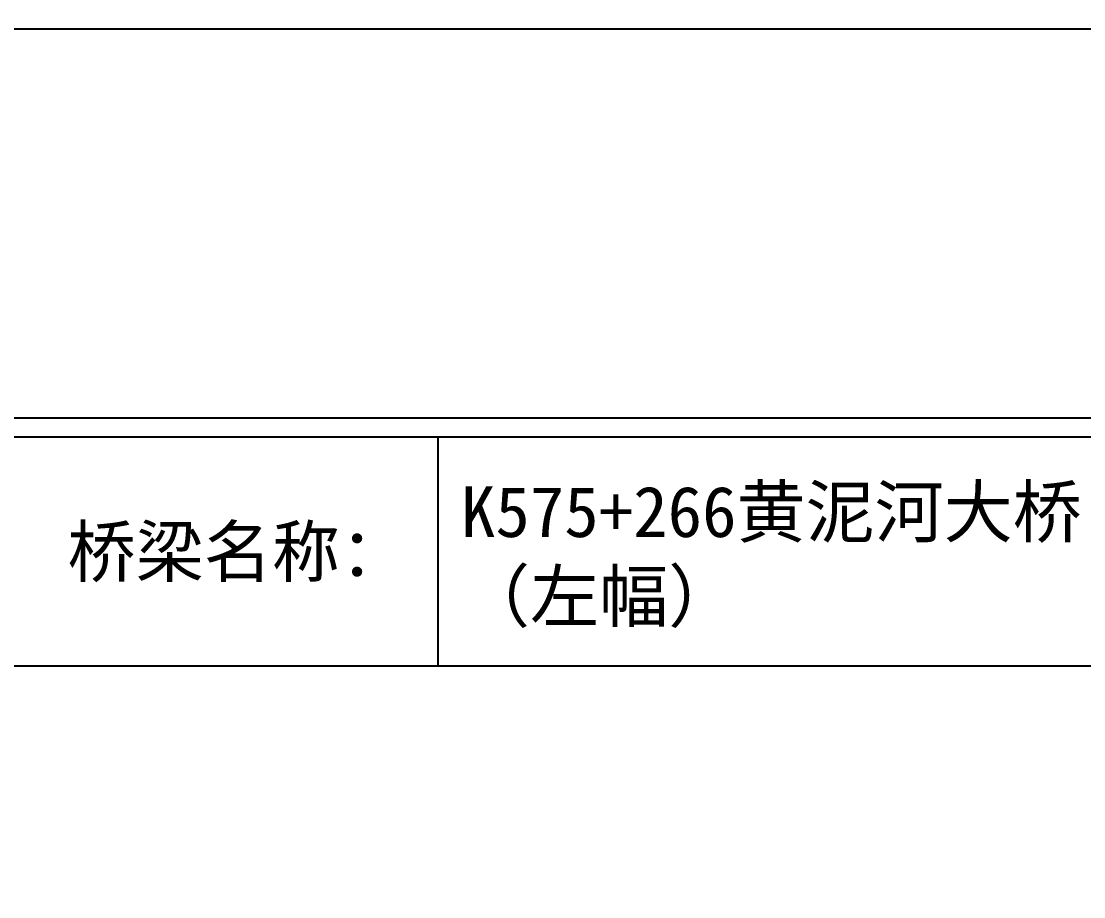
# Model space of a CAD drawing. Header units: millimetres. Extents: x -37 to 615, y -7153 to 23.
# Drawn here: x 245.9 to 371.8, y -5964.7 to -5860.9 of the extents above; entities that cross this region are included whole.
import ezdxf

# ---------------------------------------------------------------- set-up
doc = ezdxf.new("R2010")
doc.units = ezdxf.units.MM
doc.layers.add('图层1', color=7, linetype='Continuous')
doc.layers.add('病害', color=5, linetype='Continuous')
doc.styles.add('汉字', font='')
doc.styles.get('汉字').set_extended_font_data('SimSun')

msp = doc.modelspace()

# ---------------------------------------------------------------- linework, layer by layer
at = {"color": 0, "linetype": 'ByBlock'}
for p, q in [((0, -5910.15), (529.17, -5910.15)), ((136.5, -5937.28), (529.17, -5937.28))]:
    msp.add_line(p, q, dxfattribs=at)
at = {"color": 3, "linetype": 'ByBlock'}
for points in [[(-36.77, -5446.81), (615.38, -5446.81), (615.38, -5907.93), (-36.77, -5907.93)], [(-36.77, -5861.81), (615.38, -5861.81), (615.38, -6322.93), (-36.77, -6322.93)]]:
    msp.add_lwpolyline(points, close=True, dxfattribs=at)
at = {"layer": '病害', "color": 0}
msp.add_line((295.25, -5910.15), (295.25, -5937.28), dxfattribs=at)
at = {"layer": '病害', "color": 5}
msp.add_line((136.5, -5937.28), (386.58, -5937.28), dxfattribs=at)

# ---------------------------------------------------------------- texts
at = {"linetype": 'ByBlock', "insert": (298, -5916.03), "char_height": 6, "width": 87.5474, "attachment_point": 1, "style": '汉字'}
msp.add_mtext('K575+266黄泥河大桥（左幅）', dxfattribs=at)
at = {"layer": '图层1', "style": '汉字'}
msp.add_text('桥梁名称：', height=5.918, dxfattribs=at).set_placement((251.38, -5926.71))

doc.saveas('drawing.dxf')
